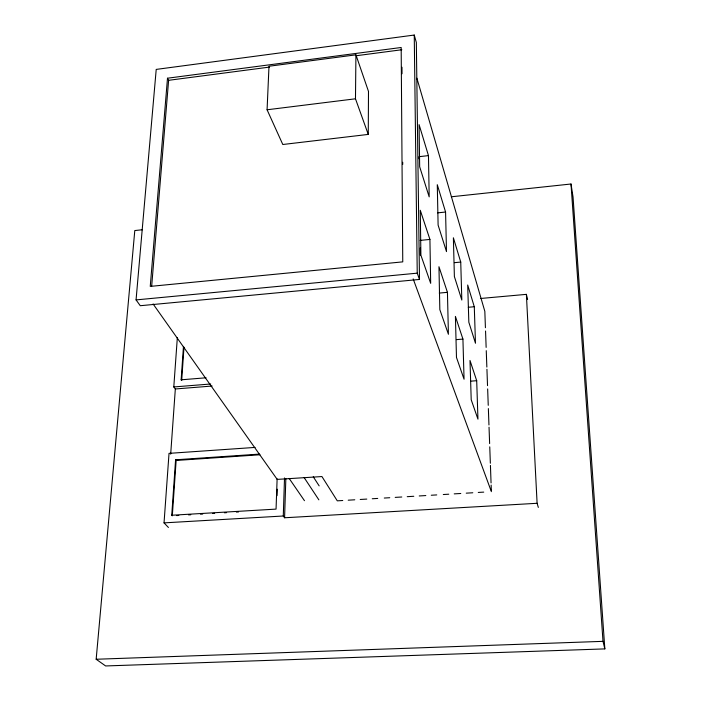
<?xml version="1.0" encoding="UTF-8"?>
<svg xmlns="http://www.w3.org/2000/svg" width="701" height="701" viewBox="0 0 701 701"><rect width="100%" height="100%" fill="white"/><g stroke="black" fill="none" stroke-linecap="round" stroke-linejoin="round"><path stroke-width="1.05" d="M368.262 134.408L368.489 91.41L355.924 54.836L268.991 66.244L267.081 109.777L282.801 144.502L368.262 134.408L355.477 98.797L355.924 54.836M538.333 507.41L537.106 503.292L284.58 517.767L283.283 516.006L284.518 477.942M284.58 517.767L285.842 478.704M277.123 478.809L276.054 509.11L171.745 515.244L175.592 459.803L259.51 454.099M277.018 495.677L277.237 489.193M183.995 347.153L181.682 380.529L181.147 379.811L183.469 346.417M175.592 459.803L176.144 460.452L172.306 515.848L171.745 515.244M170.685 454.143L175.329 388.967L173.795 386.952L177.353 337.444M168.433 527.476L164.034 522.876L169.029 453.363L255.085 447.413M167.495 78.214L150.251 286.394L402.76 261.867L401.174 47.493L167.495 78.214L168.617 80.317L151.688 286.026M136.064 299.905L156.218 69.408L414.247 35.05L416.333 42.463L419.496 279.445L140.27 305.715L136.064 299.905L417.235 273.162L419.496 279.445M451.348 196.779L571.008 184.004L573.041 196.99L604.84 648.898L105.623 665.95L96.16 659.255L134.794 230.559L142.408 229.753M168.617 80.317L269.499 67.094M356.283 55.721L401.839 49.745M267.081 109.777L355.477 98.797M428.469 155.613L419.075 124.62L419.662 166.759L429.187 196.876L428.469 155.613L418.996 156.691L419.023 158.864M437.634 212.859L445.573 212.035L446.493 251.598L438.107 225.091L437.284 184.696L445.573 212.035M420.144 240.408L429.923 239.427L430.677 283.335L420.898 255.225L420.267 210.274L429.923 239.427M454.406 262.673L460.741 262.069L461.819 300.046L454.379 276.536L453.381 237.779L460.741 262.069M439.264 293.079L447.44 292.335L448.412 334.281L439.834 309.632L438.957 266.722L447.44 292.335M480.632 298.477L526.381 294.359L527.59 299.546M468.277 307.275L474.288 306.74L475.48 343.245L468.838 322.25L467.698 285.018L474.288 306.74M456.404 339.635L462.923 339.082L464.053 379.215L456.474 357.431L455.413 316.405L462.923 339.082M181.147 379.811L206.085 377.786M173.795 386.952L210.703 383.999M175.329 388.967L212.14 386.032M470.529 381.178L476.698 380.704L477.951 419.154L471.203 399.754L470.003 360.48L476.698 380.704M176.144 460.452L259.975 454.765M342.754 500.514L337.286 500.838L321.934 476.549L277.193 479.396L153.081 303.936M348.222 500.19L354.776 499.795M360.235 499.471L366.798 499.086M372.257 498.753L377.725 498.429M384.279 498.043L389.747 497.719M395.206 497.386L401.769 497M407.228 496.676L413.792 496.282M419.251 495.957L425.814 495.563M431.273 495.239L436.741 494.915M443.295 494.529L448.763 494.205M454.222 493.872L460.785 493.486M466.244 493.162L472.798 492.768M478.266 492.444L483.734 492.12M176.652 515.594L178.825 515.463M188.595 514.893L190.768 514.762M200.53 514.192L202.703 514.061M212.473 513.491L214.646 513.36M224.416 512.79L226.589 512.659M236.36 512.089L238.524 511.958M164.034 522.876L283.283 516.006M96.16 659.255L603 641.345L604.84 648.898M289.145 478.397L304.471 500.698M304.05 477.451L318.859 499.839M313.259 476.768L319.157 485.881M413.169 278.884L491.383 491.664M416.876 78.188L484.829 311.332L485.425 327.717M571.008 184.004L603 641.345M526.381 294.359L537.106 503.292M485.548 331.003L486.143 347.398M486.257 350.675L486.853 367.07M486.932 369.252L487.528 385.646M487.651 388.924L488.247 405.318M488.36 408.595L488.956 424.99M489.035 427.181L489.631 443.575M489.754 446.852L490.349 463.247M490.428 465.429L491.059 482.919M491.138 485.101L491.34 490.569M420.25 247.891L420.355 255.383M414.247 35.05L417.235 273.162M401.98 67.217L402.024 73.771M402.707 162.238L402.725 164.42"/></g></svg>
